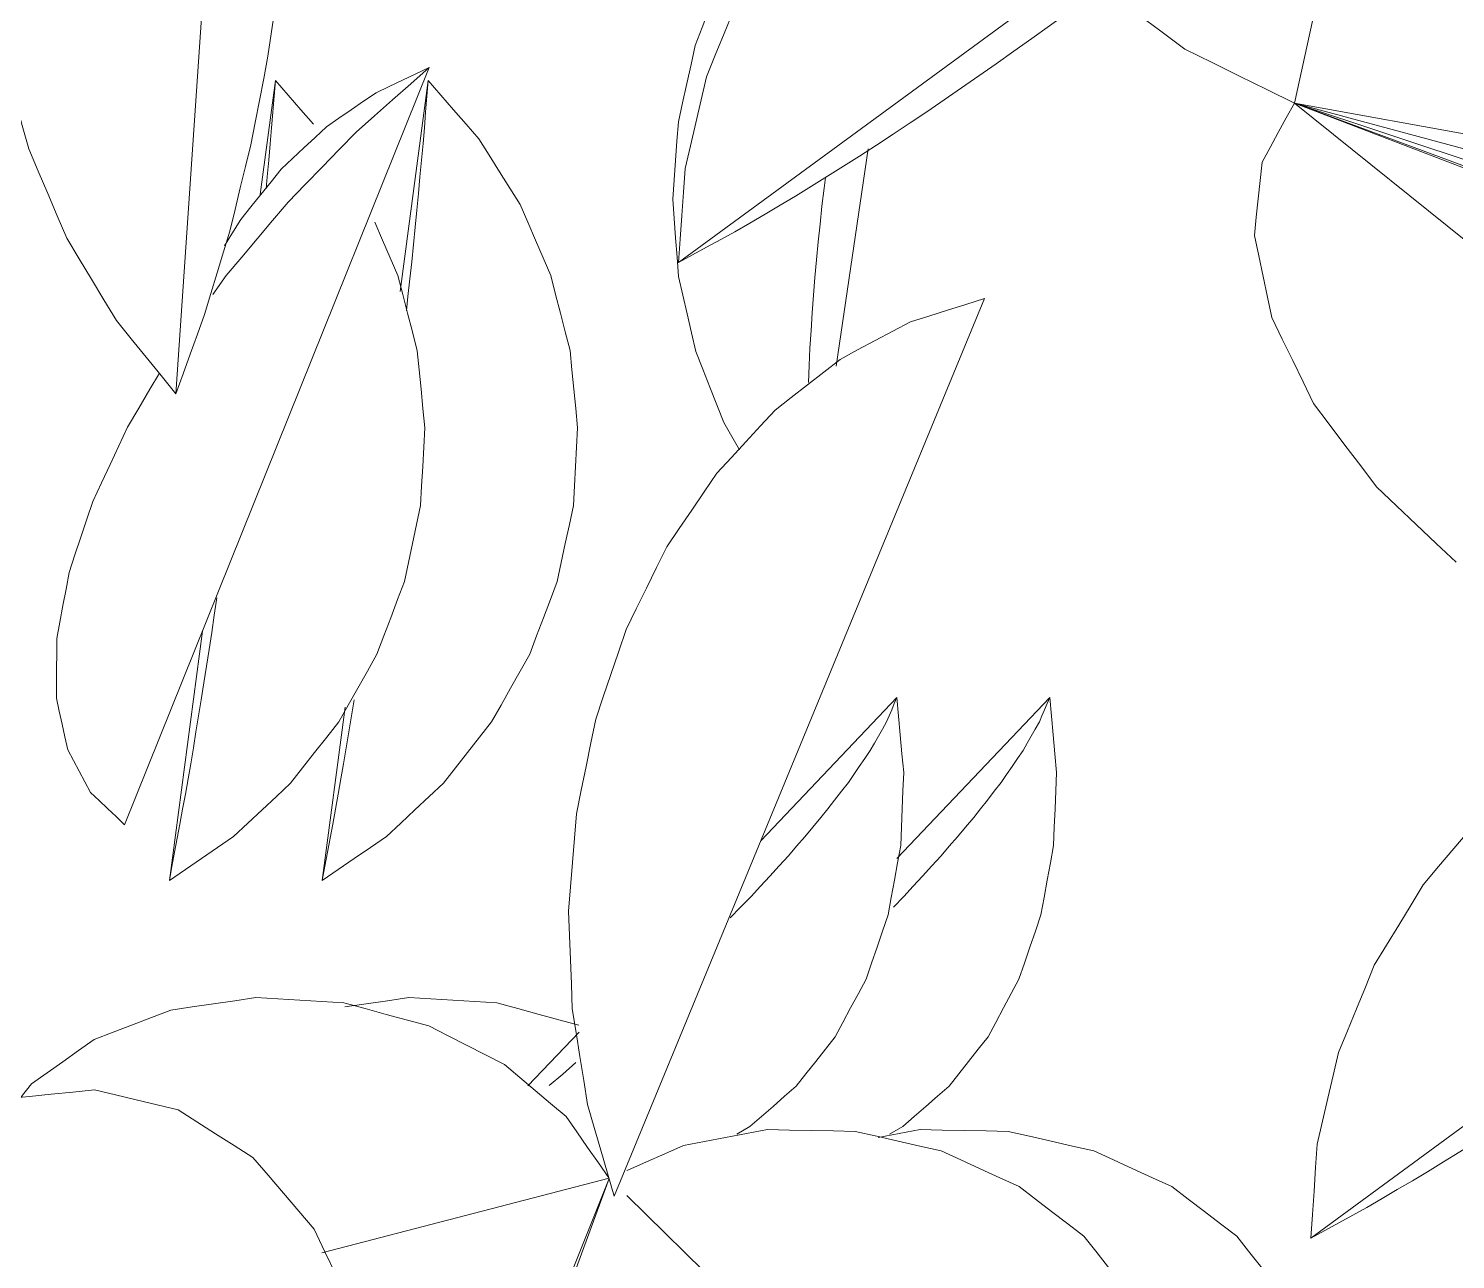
# Model space of a CAD drawing. Header units: metres. Extents: x 10.2 to 20.8, y -0.2 to 6.6.
# Drawn here: x 14.4508 to 14.5295, y 0.8184 to 0.8862 of the extents above; entities that cross this region are included whole.
import ezdxf

# ---------------------------------------------------------------- set-up
doc = ezdxf.new("R2010")
doc.units = ezdxf.units.M
doc.layers.add('Importações nas famílias', color=250, linetype='Continuous', lineweight=5)
doc.layers.add('Vegetação', color=7, linetype='Continuous', lineweight=5)

# ---------------------------------------------------------------- blocks, each defined once
blk = doc.blocks.new('Planta_pergolado_12200 - plantas pergolado_skp_Component_12-V2734-Corte 3')
at = {"layer": 'Importações nas famílias'}
for p, q in [((14.814583, 0.588343), (14.806461, 0.601107)), ((14.809966, 0.598786), (14.809564, 0.599569))]:
    blk.add_line(p, q, dxfattribs=at)
at = {"layer": 'Importações nas famílias', "flags": 128}
for points in [[(14.793443, 0.604345), (14.793635, 0.603611), (14.793827, 0.602877), (14.794019, 0.602142), (14.79421, 0.601408)], [(14.79421, 0.601408), (14.794561, 0.600712), (14.794911, 0.600016), (14.795262, 0.59932), (14.795612, 0.598624)], [(14.795612, 0.598624), (14.796113, 0.597982), (14.796614, 0.597341), (14.797115, 0.596699), (14.797616, 0.596058)], [(14.81155, 0.595455), (14.811154, 0.596288), (14.810758, 0.597121), (14.810362, 0.597954), (14.809966, 0.598786)], [(14.797616, 0.596058), (14.798255, 0.595485), (14.798894, 0.594913), (14.799534, 0.594341), (14.800173, 0.593769)], [(14.813094, 0.591961), (14.812708, 0.592835), (14.812322, 0.593708), (14.811936, 0.594582), (14.81155, 0.595455)], [(14.800173, 0.593769), (14.800936, 0.59328), (14.801699, 0.59279), (14.802462, 0.592301), (14.803225, 0.591812)], [(14.803225, 0.591812), (14.804094, 0.591417), (14.804962, 0.591022), (14.805831, 0.590627), (14.8067, 0.590232)], [(14.814583, 0.588343), (14.814211, 0.589248), (14.813839, 0.590152), (14.813467, 0.591057), (14.813094, 0.591961)], [(14.8067, 0.590232), (14.807654, 0.589941), (14.808608, 0.589649), (14.809562, 0.589358), (14.810516, 0.589067)], [(14.810516, 0.589067), (14.811533, 0.588886), (14.812549, 0.588705), (14.813566, 0.588524), (14.814583, 0.588343)]]:
    blk.add_lwpolyline(points, dxfattribs=at)
blk = doc.blocks.new('Planta_pergolado_12200 - plantas pergolado_skp_Component_12-V2735-Corte 3')
at = {"layer": 'Importações nas famílias'}
for p, q in [((14.769832, 0.604697), (14.770112, 0.6066)), ((14.765089, 0.572477), (14.766851, 0.584448))]:
    blk.add_line(p, q, dxfattribs=at)
at = {"layer": 'Importações nas famílias', "flags": 128}
for points in [[(14.770112, 0.6066), (14.769248, 0.605995), (14.768384, 0.605389), (14.767519, 0.604784), (14.766655, 0.604178)], [(14.769297, 0.604305), (14.769564, 0.605056), (14.769838, 0.605828), (14.770112, 0.6066)], [(14.766655, 0.604178), (14.765887, 0.603446), (14.765118, 0.602713), (14.76435, 0.60198), (14.763581, 0.601247)], [(14.763581, 0.601247), (14.762926, 0.600404), (14.762272, 0.599561), (14.761617, 0.598718), (14.760962, 0.597874)], [(14.760962, 0.597874), (14.760437, 0.596941), (14.759911, 0.596007), (14.759385, 0.595074), (14.75886, 0.59414)], [(14.75886, 0.59414), (14.758476, 0.593138), (14.758092, 0.592136), (14.757707, 0.591133), (14.757323, 0.590131)], [(14.757323, 0.590131), (14.75709, 0.589084), (14.756856, 0.588037), (14.756622, 0.586989), (14.756389, 0.585942)], [(14.756389, 0.585942), (14.756311, 0.584874), (14.756233, 0.583807), (14.756156, 0.582739), (14.756078, 0.581671)], [(14.764297, 0.581286), (14.764427, 0.582271), (14.764506, 0.582875)], [(14.756078, 0.581671), (14.756158, 0.580608), (14.756238, 0.579545), (14.756318, 0.578482), (14.756398, 0.577419)], [(14.763903, 0.577351), (14.764001, 0.578335), (14.7641, 0.579318), (14.764199, 0.580302), (14.764297, 0.581286)], [(14.756398, 0.577419), (14.756635, 0.576385), (14.756871, 0.575351), (14.757107, 0.574317), (14.757343, 0.573284)], [(14.763636, 0.573465), (14.763702, 0.574436), (14.763769, 0.575408), (14.763836, 0.576379), (14.763903, 0.577351)], [(14.763568, 0.571568), (14.763602, 0.572517), (14.763636, 0.573465)], [(14.757343, 0.573284), (14.757729, 0.572304), (14.758115, 0.571324), (14.758502, 0.570344), (14.758888, 0.569364)], [(14.758888, 0.569364), (14.759416, 0.568461), (14.759763, 0.567868)]]:
    blk.add_lwpolyline(points, dxfattribs=at)
blk = doc.blocks.new('Planta_pergolado_12200 - plantas pergolado_skp_Component_16-V2913-Corte 3')
for name in ['Planta_pergolado_12200 - plantas pergolado_skp_Component_12-V2735-Corte 3', 'Planta_pergolado_12200 - plantas pergolado_skp_Component_12-V2734-Corte 3']:
    blk.add_blockref(name, (-0.269725, 0.295129))
blk = doc.blocks.new('Planta_pergolado_12200 - plantas pergolado_skp_Component_12-V2885-Corte 3')
at = {"layer": 'Importações nas famílias'}
blk.add_line((14.935135, 0.912317), (14.974987, 0.941517), dxfattribs=at)
at = {"layer": 'Importações nas famílias', "flags": 128}
for points in [[(14.953188, 0.941968), (14.952067, 0.941272), (14.950946, 0.940577), (14.949825, 0.939881), (14.948704, 0.939186)], [(14.972107, 0.93834), (14.973019, 0.93913), (14.973932, 0.93992), (14.974845, 0.94071)], [(14.948704, 0.939186), (14.947709, 0.938331), (14.946714, 0.937476), (14.945719, 0.936621), (14.944724, 0.935765)], [(14.968319, 0.935182), (14.969266, 0.935972), (14.970213, 0.936761), (14.97116, 0.937551), (14.972107, 0.93834)], [(14.944724, 0.935765), (14.943878, 0.934771), (14.943033, 0.933777), (14.942187, 0.932782), (14.941342, 0.931788)], [(14.964437, 0.932061), (14.965407, 0.932841), (14.966378, 0.933621), (14.967348, 0.934402), (14.968319, 0.935182)], [(14.941342, 0.931788), (14.940665, 0.930677), (14.939989, 0.929567), (14.939313, 0.928456), (14.938637, 0.927346)], [(14.960502, 0.929011), (14.961486, 0.929773), (14.962469, 0.930536), (14.963453, 0.931298), (14.964437, 0.932061)], [(14.95656, 0.926066), (14.957546, 0.926802), (14.958531, 0.927539), (14.959517, 0.928275), (14.960502, 0.929011)], [(14.938637, 0.927346), (14.938146, 0.926146), (14.937655, 0.924945), (14.937165, 0.923745), (14.936674, 0.922544)], [(14.952653, 0.92326), (14.95363, 0.923961), (14.954607, 0.924663), (14.955583, 0.925365), (14.95656, 0.926066)], [(14.948826, 0.920623), (14.949783, 0.921282), (14.95074, 0.921941), (14.951697, 0.9226), (14.952653, 0.92326)], [(14.936674, 0.922544), (14.93638, 0.921282), (14.936085, 0.92002), (14.935791, 0.918757), (14.935497, 0.917495)], [(14.94512, 0.918184), (14.946047, 0.918793), (14.946973, 0.919403), (14.9479, 0.920013), (14.948826, 0.920623)], [(14.941577, 0.915971), (14.942463, 0.916524), (14.943349, 0.917077), (14.944235, 0.91763), (14.94512, 0.918184)], [(14.935497, 0.917495), (14.935407, 0.9162), (14.935316, 0.914906), (14.935226, 0.913611), (14.935135, 0.912317)], [(14.938237, 0.914008), (14.939072, 0.914498), (14.939907, 0.914989), (14.940742, 0.91548), (14.941577, 0.915971)], [(14.935135, 0.912317), (14.935911, 0.91274), (14.936686, 0.913162), (14.937461, 0.913585), (14.938237, 0.914008)]]:
    blk.add_lwpolyline(points, dxfattribs=at)
blk = doc.blocks.new('Planta_pergolado_12200 - plantas pergolado_skp_Component_16-V2953-Corte 3')
blk.add_blockref('Planta_pergolado_12200 - plantas pergolado_skp_Component_12-V2885-Corte 3', (-0.448465, -0.039011))
blk = doc.blocks.new('Planta_pergolado_12200 - plantas pergolado_skp_Component_12-V2807-Corte 3')
at = {"layer": 'Importações nas famílias'}
for p, q in [((14.829032, 0.552118), (14.831099, 0.553633)), ((14.791248, 0.524433), (14.818431, 0.544351))]:
    blk.add_line(p, q, dxfattribs=at)
at = {"layer": 'Importações nas famílias', "flags": 128}
for points in [[(14.811743, 0.555123), (14.810522, 0.554604), (14.809301, 0.554084)], [(14.809301, 0.554084), (14.808179, 0.553388), (14.807058, 0.552693), (14.805937, 0.551997), (14.804816, 0.551302)], [(14.829132, 0.551246), (14.830044, 0.552036), (14.830957, 0.552826)], [(14.804816, 0.551302), (14.803821, 0.550447), (14.802826, 0.549592), (14.801831, 0.548737), (14.800836, 0.547881)], [(14.800836, 0.547881), (14.79999, 0.546887), (14.799145, 0.545893), (14.798299, 0.544898), (14.797454, 0.543904)], [(14.797454, 0.543904), (14.796778, 0.542793), (14.796102, 0.541683), (14.795426, 0.540572), (14.794749, 0.539462)], [(14.816615, 0.541127), (14.817598, 0.541889), (14.818582, 0.542652), (14.81925, 0.54317)], [(14.812672, 0.538182), (14.813658, 0.538918), (14.814643, 0.539655), (14.815629, 0.540391), (14.816615, 0.541127)], [(14.794749, 0.539462), (14.794259, 0.538262), (14.793768, 0.537061), (14.793277, 0.535861), (14.792786, 0.53466)], [(14.808766, 0.535376), (14.809742, 0.536077), (14.810719, 0.536779), (14.811696, 0.537481), (14.812672, 0.538182)], [(14.804938, 0.532739), (14.805895, 0.533398), (14.806852, 0.534057), (14.807809, 0.534716), (14.808766, 0.535376)], [(14.792786, 0.53466), (14.792492, 0.533398), (14.792198, 0.532135), (14.791904, 0.530873), (14.79161, 0.529611)], [(14.801233, 0.5303), (14.802159, 0.530909), (14.803085, 0.531519), (14.804012, 0.532129), (14.804938, 0.532739)], [(14.79769, 0.528087), (14.798575, 0.52864), (14.799461, 0.529193), (14.800347, 0.529746), (14.801233, 0.5303)], [(14.79161, 0.529611), (14.791519, 0.528316), (14.791429, 0.527022), (14.791338, 0.525727), (14.791248, 0.524433)], [(14.794349, 0.526124), (14.795184, 0.526614), (14.796019, 0.527105), (14.796854, 0.527596), (14.79769, 0.528087)], [(14.791248, 0.524433), (14.792023, 0.524856), (14.792798, 0.525278), (14.793574, 0.525701), (14.794349, 0.526124)]]:
    blk.add_lwpolyline(points, dxfattribs=at)
blk = doc.blocks.new('Planta_pergolado_12200 - plantas pergolado_skp_Component_17-V2956-Corte 3')
at = {"layer": 'Importações nas famílias'}
for p, q in [((14.520622, 0.882095), (14.52411, 0.898005)), ((14.54062, 0.878456), (14.520622, 0.882095)), ((14.520622, 0.882095), (14.544723, 0.862707)), ((14.541982, 0.876342), (14.520622, 0.882095)), ((14.543811, 0.874372), (14.520622, 0.882095)), ((14.545983, 0.872681), (14.520622, 0.882095)), ((14.547277, 0.871877), (14.520622, 0.882095))]:
    blk.add_line(p, q, dxfattribs=at)
at = {"layer": 'Importações nas famílias', "flags": 128}
for points in [[(14.514576, 0.885074), (14.513179, 0.886112), (14.511783, 0.88715), (14.510386, 0.888188)], [(14.520622, 0.882095), (14.519111, 0.88284), (14.517599, 0.883585), (14.516087, 0.88433), (14.514576, 0.885074)], [(14.518837, 0.878841), (14.519283, 0.879654), (14.519729, 0.880468), (14.520176, 0.881281), (14.520622, 0.882095)], [(14.518414, 0.874809), (14.51852, 0.875817), (14.518626, 0.876825), (14.518731, 0.877833), (14.518837, 0.878841)], [(14.519384, 0.870276), (14.519141, 0.871409), (14.518899, 0.872543), (14.518657, 0.873676), (14.518414, 0.874809)], [(14.521678, 0.86555), (14.521105, 0.866731), (14.520531, 0.867913), (14.519957, 0.869095), (14.519384, 0.870276)], [(14.525143, 0.860952), (14.524276, 0.862102), (14.52341, 0.863251), (14.522544, 0.8644), (14.521678, 0.86555)], [(14.52954, 0.856797), (14.52844, 0.857836), (14.527341, 0.858875), (14.526242, 0.859914), (14.525143, 0.860952)]]:
    blk.add_lwpolyline(points, dxfattribs=at)
blk = doc.blocks.new('Planta_pergolado_12200 - plantas pergolado_skp_Component_16-V2957-Corte 3')
for name, p in [('Planta_pergolado_12200 - plantas pergolado_skp_Component_17-V2956-Corte 3', (0, 0)), ('Planta_pergolado_12200 - plantas pergolado_skp_Component_12-V2807-Corte 3', (-0.269725, 0.295129))]:
    blk.add_blockref(name, p)
blk = doc.blocks.new('Planta_pergolado_12200 - plantas pergolado_skp_-V2964-Corte 3')
for name in ['Planta_pergolado_12200 - plantas pergolado_skp_Component_16-V2953-Corte 3', 'Planta_pergolado_12200 - plantas pergolado_skp_Component_16-V2957-Corte 3']:
    blk.add_blockref(name, (0, 0))
blk = doc.blocks.new('Planta_pergolado_12200 - plantas pergolado_skp_-V2965-Corte 3')
for name in ['Planta_pergolado_12200 - plantas pergolado_skp_-V2964-Corte 3', 'Planta_pergolado_12200 - plantas pergolado_skp_Component_16-V2913-Corte 3']:
    blk.add_blockref(name, (0, 0))
blk = doc.blocks.new('Planta_pergolado_12200 - plantas pergolado_skp_-V3106-Corte 3')
blk.add_blockref('Planta_pergolado_12200 - plantas pergolado_skp_-V2965-Corte 3', (0, 0))
blk = doc.blocks.new('Planta_pergolado_12200 - plantas pergolado_skp_Component_12-V2783-Corte 3')
at = {"layer": 'Importações nas famílias'}
blk.add_line((14.824367, 0.370671), (14.828105, 0.425955), dxfattribs=at)
at = {"layer": 'Importações nas famílias', "flags": 128}
for points in [[(14.828105, 0.425955), (14.827164, 0.425196), (14.826222, 0.424436), (14.825281, 0.423677), (14.82434, 0.422917)], [(14.829129, 0.422082), (14.828873, 0.42305), (14.828617, 0.424018), (14.828361, 0.424987), (14.828105, 0.425955)], [(14.82434, 0.422917), (14.823519, 0.421998), (14.822698, 0.421078), (14.821878, 0.420159), (14.821057, 0.41924)], [(14.829919, 0.417905), (14.829722, 0.418949), (14.829524, 0.419993), (14.829327, 0.421038), (14.829129, 0.422082)], [(14.821057, 0.41924), (14.820376, 0.418182), (14.819696, 0.417124), (14.819015, 0.416067), (14.818334, 0.415009)], [(14.830466, 0.413473), (14.830329, 0.414581), (14.830192, 0.415689), (14.830056, 0.416797), (14.829919, 0.417905)], [(14.818334, 0.415009), (14.817809, 0.413838), (14.817284, 0.412666), (14.81676, 0.411495), (14.816235, 0.410324)], [(14.830764, 0.408834), (14.830689, 0.409994), (14.830615, 0.411154), (14.83054, 0.412314), (14.830466, 0.413473)], [(14.816235, 0.410324), (14.815878, 0.409067), (14.815521, 0.40781), (14.815165, 0.406552), (14.814808, 0.405295)], [(14.830809, 0.40404), (14.830798, 0.405238), (14.830786, 0.406437), (14.830775, 0.407636), (14.830764, 0.408834)], [(14.814808, 0.405295), (14.814628, 0.403981), (14.814448, 0.402668), (14.814268, 0.401354), (14.814088, 0.40004)], [(14.830602, 0.399143), (14.830654, 0.400368), (14.830706, 0.401592), (14.830757, 0.402816), (14.830809, 0.40404)], [(14.814088, 0.40004), (14.814088, 0.398701), (14.814089, 0.397361), (14.81409, 0.396022), (14.814091, 0.394682)], [(14.830144, 0.394199), (14.830258, 0.395435), (14.830373, 0.396671), (14.830487, 0.397907), (14.830602, 0.399143)], [(14.814091, 0.394682), (14.814272, 0.393349), (14.814454, 0.392015), (14.814635, 0.390681), (14.814816, 0.389348)], [(14.82944, 0.389263), (14.829616, 0.390497), (14.829792, 0.391731), (14.829968, 0.392965), (14.830144, 0.394199)], [(14.814816, 0.389348), (14.815174, 0.388051), (14.815532, 0.386754), (14.81589, 0.385457), (14.816248, 0.384161)], [(14.828499, 0.384388), (14.828735, 0.385607), (14.82897, 0.386825), (14.829205, 0.388044), (14.82944, 0.389263)], [(14.816248, 0.384161), (14.816775, 0.382931), (14.817301, 0.381702), (14.817827, 0.380473), (14.818353, 0.379244)], [(14.827331, 0.379629), (14.827623, 0.380819), (14.827915, 0.382009), (14.828207, 0.383198), (14.828499, 0.384388)], [(14.818353, 0.379244), (14.819035, 0.378111), (14.819717, 0.376978), (14.820399, 0.375845), (14.821081, 0.374712)], [(14.825949, 0.37504), (14.826294, 0.376188), (14.82664, 0.377335), (14.826985, 0.378482), (14.827331, 0.379629)], [(14.821081, 0.374712), (14.821902, 0.373702), (14.822724, 0.372691), (14.823546, 0.371681), (14.824367, 0.370671)], [(14.824367, 0.370671), (14.824763, 0.371763), (14.825158, 0.372856), (14.825553, 0.373948), (14.825949, 0.37504)]]:
    blk.add_lwpolyline(points, dxfattribs=at)
blk = doc.blocks.new('Planta_pergolado_12200 - plantas pergolado_skp_Component_16-V3295-Corte 3')
blk.add_blockref('Planta_pergolado_12200 - plantas pergolado_skp_Component_12-V2783-Corte 3', (-0.365401, 0.495412))
blk = doc.blocks.new('Planta_pergolado_12200 - plantas pergolado_skp_Component_12-V2789-Corte 3')
at = {"layer": 'Importações nas famílias'}
blk.add_line((14.868931, 0.375914), (14.848527, 0.326465), dxfattribs=at)
at = {"layer": 'Importações nas famílias', "flags": 128}
for points in [[(14.864854, 0.374631), (14.865873, 0.374951), (14.866892, 0.375272), (14.867911, 0.375593), (14.868931, 0.375914)], [(14.860977, 0.372563), (14.861946, 0.37308), (14.862916, 0.373597), (14.863885, 0.374114), (14.864854, 0.374631)], [(14.857393, 0.369761), (14.858289, 0.370461), (14.859185, 0.371162), (14.860081, 0.371863), (14.860977, 0.372563)], [(14.854183, 0.366288), (14.854986, 0.367156), (14.855788, 0.368025), (14.85659, 0.368893), (14.857393, 0.369761)], [(14.851425, 0.362228), (14.852115, 0.363243), (14.852804, 0.364258), (14.853494, 0.365273), (14.854183, 0.366288)], [(14.849183, 0.357675), (14.849743, 0.358813), (14.850304, 0.359951), (14.850865, 0.36109), (14.851425, 0.362228)], [(14.847508, 0.352735), (14.847927, 0.35397), (14.848345, 0.355205), (14.848764, 0.35644), (14.849183, 0.357675)], [(14.846441, 0.347526), (14.846708, 0.348828), (14.846975, 0.350131), (14.847242, 0.351433), (14.847508, 0.352735)], [(14.846007, 0.342168), (14.846116, 0.343508), (14.846224, 0.344847), (14.846333, 0.346186), (14.846441, 0.347526)], [(14.846216, 0.336789), (14.846164, 0.338134), (14.846112, 0.339478), (14.846059, 0.340823), (14.846007, 0.342168)], [(14.847062, 0.331513), (14.846851, 0.332832), (14.846639, 0.334151), (14.846427, 0.33547), (14.846216, 0.336789)], [(14.848527, 0.326465), (14.84816, 0.327727), (14.847794, 0.328989), (14.847428, 0.330251), (14.847062, 0.331513)]]:
    blk.add_lwpolyline(points, dxfattribs=at)
blk = doc.blocks.new('Planta_pergolado_12200 - plantas pergolado_skp_Component_12-V2880-Corte 3')
at = {"layer": 'Importações nas famílias'}
for p, q in [((15.017059, 0.722782), (15.000274, 0.681065)), ((15.005138, 0.710273), (15.005881, 0.711315))]:
    blk.add_line(p, q, dxfattribs=at)
at = {"layer": 'Importações nas famílias', "flags": 128}
for points in [[(15.013041, 0.719226), (15.014045, 0.720115), (15.01505, 0.721004), (15.016055, 0.721893), (15.017059, 0.722782)], [(15.017059, 0.722782), (15.016328, 0.722435), (15.015597, 0.722087), (15.014867, 0.721739), (15.014136, 0.721391)], [(15.014136, 0.721391), (15.013454, 0.720923), (15.012773, 0.720454), (15.012092, 0.719986), (15.011411, 0.719517)], [(15.011411, 0.719517), (15.010787, 0.718933), (15.010163, 0.718349), (15.009539, 0.717765), (15.008915, 0.717181)], [(15.009285, 0.715373), (15.010224, 0.716336), (15.011163, 0.717299), (15.012102, 0.718262), (15.013041, 0.719226)], [(15.008915, 0.717181), (15.008355, 0.716488), (15.007795, 0.715795), (15.007235, 0.715102), (15.006675, 0.714409)], [(15.005881, 0.711315), (15.006732, 0.712329), (15.007583, 0.713344), (15.008434, 0.714358), (15.009285, 0.715373)], [(15.006675, 0.714409), (15.006186, 0.713614), (15.005786, 0.712965)], [(15.000437, 0.702966), (15.001055, 0.704011), (15.001673, 0.705056), (15.002192, 0.705935)], [(14.998524, 0.698871), (14.999002, 0.699895), (14.99948, 0.700918), (14.999959, 0.701942), (15.000437, 0.702966)], [(14.997215, 0.694957), (14.997542, 0.695936), (14.997869, 0.696914), (14.998196, 0.697892), (14.998524, 0.698871)], [(14.99654, 0.691318), (14.996709, 0.692228), (14.996877, 0.693137), (14.997046, 0.694047), (14.997215, 0.694957)], [(14.996516, 0.688037), (14.996522, 0.688857), (14.996528, 0.689677), (14.996534, 0.690497), (14.99654, 0.691318)], [(14.997142, 0.685192), (14.996986, 0.685903), (14.996829, 0.686614), (14.996672, 0.687325), (14.996516, 0.688037)], [(14.998405, 0.682849), (14.998089, 0.683435), (14.997774, 0.684021), (14.997458, 0.684606), (14.997142, 0.685192)], [(15.000274, 0.681065), (14.999807, 0.681511), (14.99934, 0.681957), (14.998872, 0.682403), (14.998405, 0.682849)]]:
    blk.add_lwpolyline(points, dxfattribs=at)
blk = doc.blocks.new('Planta_pergolado_12200 - plantas pergolado_skp_Component_17-V3297-Corte 3')
at = {"layer": 'Importações nas famílias', "flags": 128}
for points in [[(14.454475, 0.827729), (14.453281, 0.82761), (14.452088, 0.827491), (14.450895, 0.827371), (14.449701, 0.827252)], [(14.459083, 0.826622), (14.457931, 0.826899), (14.456779, 0.827175), (14.455627, 0.827452), (14.454475, 0.827729)], [(14.463212, 0.824007), (14.46218, 0.824661), (14.461148, 0.825314), (14.460115, 0.825968), (14.459083, 0.826622)], [(14.466581, 0.820062), (14.465739, 0.821048), (14.464897, 0.822034), (14.464055, 0.823021), (14.463212, 0.824007)], [(14.46896, 0.815056), (14.468365, 0.816307), (14.467771, 0.817559), (14.467176, 0.81881), (14.466581, 0.820062)]]:
    blk.add_lwpolyline(points, dxfattribs=at)
blk = doc.blocks.new('Planta_pergolado_12200 - plantas pergolado_skp_Component_16-V3298-Corte 3')
for name, p in [('Planta_pergolado_12200 - plantas pergolado_skp_Component_12-V2880-Corte 3', (-0.544141, 0.161272)), ('Planta_pergolado_12200 - plantas pergolado_skp_Component_12-V2789-Corte 3', (-0.365401, 0.495412)), ('Planta_pergolado_12200 - plantas pergolado_skp_Component_17-V3297-Corte 3', (0, 0))]:
    blk.add_blockref(name, p)
blk = doc.blocks.new('Planta_pergolado_12200 - plantas pergolado_skp_-V3312-Corte 3')
for name in ['Planta_pergolado_12200 - plantas pergolado_skp_Component_16-V3295-Corte 3', 'Planta_pergolado_12200 - plantas pergolado_skp_Component_16-V3298-Corte 3']:
    blk.add_blockref(name, (0, 0))
blk = doc.blocks.new('Planta_pergolado_12200 - plantas pergolado_skp_-V3313-Corte 3')
blk.add_blockref('Planta_pergolado_12200 - plantas pergolado_skp_-V3312-Corte 3', (0, 0))
blk = doc.blocks.new('Planta_pergolado_12200 - plantas pergolado_skp_-V3437-Corte 3')
blk.add_blockref('Planta_pergolado_12200 - plantas pergolado_skp_-V3313-Corte 3', (0, 0))
blk = doc.blocks.new('Planta_pergolado_12200 - plantas pergolado_skp_Component_12-V3699-Corte 3')
at = {"layer": 'Importações nas famílias'}
for p, q in [((14.912914, 1.532965), (14.912081, 1.52669)), ((14.908888, 1.502622), (14.907067, 1.488895))]:
    blk.add_line(p, q, dxfattribs=at)
at = {"layer": 'Importações nas famílias', "flags": 128}
for points in [[(14.912914, 1.532965), (14.912843, 1.532094), (14.912772, 1.531223), (14.912701, 1.530352), (14.912629, 1.529482)], [(14.915012, 1.530549), (14.914312, 1.531354), (14.913613, 1.532159), (14.912914, 1.532965)], [(14.912629, 1.529482), (14.912545, 1.528567), (14.912461, 1.527653), (14.9124, 1.526993)], [(14.919666, 1.522211), (14.919245, 1.523191), (14.918823, 1.524171), (14.918401, 1.525151)], [(14.920732, 1.518077), (14.920466, 1.51911), (14.920199, 1.520144), (14.919933, 1.521178), (14.919666, 1.522211)], [(14.921152, 1.513824), (14.921047, 1.514887), (14.920942, 1.51595), (14.920837, 1.517014), (14.920732, 1.518077)], [(14.920916, 1.509553), (14.920975, 1.510621), (14.921034, 1.511689), (14.921093, 1.512756), (14.921152, 1.513824)], [(14.92003, 1.505364), (14.920251, 1.506411), (14.920473, 1.507459), (14.920695, 1.508506), (14.920916, 1.509553)], [(14.918514, 1.501355), (14.918893, 1.502358), (14.919272, 1.50336), (14.919651, 1.504362), (14.92003, 1.505364)], [(14.909684, 1.504454), (14.909544, 1.503498), (14.909404, 1.502543)], [(14.909404, 1.502543), (14.909261, 1.501618), (14.909117, 1.500694), (14.908973, 1.499769), (14.908829, 1.498845)], [(14.916404, 1.497621), (14.916931, 1.498554), (14.917459, 1.499488), (14.917986, 1.500422), (14.918514, 1.501355)], [(14.908829, 1.498845), (14.908683, 1.497962), (14.908536, 1.497078), (14.90839, 1.496195), (14.908244, 1.495312)], [(14.913749, 1.494248), (14.914413, 1.495091), (14.915076, 1.495935), (14.91574, 1.496778), (14.916404, 1.497621)], [(14.908244, 1.495312), (14.908096, 1.49448), (14.907949, 1.493647), (14.907801, 1.492815), (14.907654, 1.491983)], [(14.910612, 1.491317), (14.911396, 1.49205), (14.912181, 1.492783), (14.912965, 1.493515), (14.913749, 1.494248)], [(14.907654, 1.491983), (14.907507, 1.491211), (14.90736, 1.490439), (14.907213, 1.489667), (14.907067, 1.488895)], [(14.907067, 1.488895), (14.907953, 1.489501), (14.908839, 1.490106), (14.909726, 1.490711), (14.910612, 1.491317)]]:
    blk.add_lwpolyline(points, dxfattribs=at)
blk = doc.blocks.new('Planta_pergolado_12200 - plantas pergolado_skp_Component_12-V3701-Corte 3')
at = {"layer": 'Importações nas famílias'}
for p, q in [((14.947174, 1.49897), (14.939666, 1.491072)), ((14.92965, 1.480538), (14.926837, 1.47758)), ((14.929469, 1.478855), (14.928754, 1.478225)), ((14.928754, 1.478225), (14.928007, 1.477595)), ((14.938351, 1.474919), (14.939073, 1.475333))]:
    blk.add_line(p, q, dxfattribs=at)
at = {"layer": 'Importações nas famílias', "flags": 128}
for points in [[(14.947174, 1.49897), (14.947032, 1.498633), (14.946889, 1.498296), (14.946746, 1.497959), (14.946603, 1.497622)], [(14.947549, 1.494842), (14.947455, 1.495874), (14.947362, 1.496906), (14.947268, 1.497938), (14.947174, 1.49897)], [(14.946603, 1.497622), (14.946379, 1.497231), (14.946156, 1.496839), (14.945932, 1.496448), (14.945708, 1.496057)], [(14.945708, 1.496057), (14.945406, 1.495616), (14.945103, 1.495175), (14.944801, 1.494734), (14.944498, 1.494293)], [(14.947386, 1.490817), (14.947427, 1.491823), (14.947468, 1.492829), (14.947508, 1.493836), (14.947549, 1.494842)], [(14.944498, 1.494293), (14.944121, 1.493807), (14.943743, 1.493321), (14.943366, 1.492835), (14.942988, 1.492349)], [(14.942988, 1.492349), (14.942539, 1.491823), (14.942091, 1.491298), (14.941642, 1.490772), (14.941193, 1.490246)], [(14.94669, 1.486989), (14.946864, 1.487946), (14.947038, 1.488903), (14.947212, 1.48986), (14.947386, 1.490817)], [(14.941193, 1.490246), (14.940679, 1.489687), (14.940164, 1.489128), (14.939649, 1.488569), (14.939135, 1.488009)], [(14.939135, 1.488009), (14.93856, 1.487422), (14.937985, 1.486836)], [(14.945477, 1.483448), (14.94578, 1.484334), (14.946083, 1.485219), (14.946387, 1.486104), (14.94669, 1.486989)], [(14.943774, 1.480278), (14.9442, 1.48107), (14.944625, 1.481863), (14.945051, 1.482656), (14.945477, 1.483448)], [(14.941623, 1.477551), (14.942161, 1.478233), (14.942699, 1.478914), (14.943236, 1.479596), (14.943774, 1.480278)], [(14.939073, 1.475333), (14.939711, 1.475888), (14.940348, 1.476442), (14.940986, 1.476997), (14.941623, 1.477551)]]:
    blk.add_lwpolyline(points, dxfattribs=at)
blk = doc.blocks.new('Planta_pergolado_12200 - plantas pergolado_skp_Component_17-V3889-Corte 3')
at = {"layer": 'Importações nas famílias'}
for p, q in [((14.450378, 0.827281), (14.450994, 0.828057)), ((14.482841, 0.822856), (14.467003, 0.818755)), ((14.477162, 0.808688), (14.482846, 0.822841)), ((14.482846, 0.82284), (14.477579, 0.808557)), ((14.506701, 0.799499), (14.483824, 0.821907)), ((14.469797, 0.810031), (14.477162, 0.808688)), ((14.469812, 0.809887), (14.474979, 0.80891)), ((14.472835, 0.808688), (14.46987, 0.809325)), ((14.470877, 0.808038), (14.472835, 0.808688)), ((14.472835, 0.808688), (14.474979, 0.80891)), ((14.476193, 0.807235), (14.472835, 0.808688)), ((14.476193, 0.807235), (14.474979, 0.80891)), ((14.474979, 0.80891), (14.477162, 0.808688)), ((14.476193, 0.807235), (14.477162, 0.808688)), ((14.477162, 0.808688), (14.477579, 0.808557)), ((14.470877, 0.808038), (14.469979, 0.808273)), ((14.470057, 0.80752), (14.470877, 0.808038)), ((14.476193, 0.807235), (14.470877, 0.808038)), ((14.476193, 0.807235), (14.479235, 0.808038)), ((14.477579, 0.808557), (14.479235, 0.808038)), ((14.477579, 0.808557), (14.506701, 0.799499)), ((14.479235, 0.808038), (14.481057, 0.807003)), ((14.476193, 0.807235), (14.469522, 0.800124)), ((14.46977, 0.802345), (14.476193, 0.807235)), ((14.469929, 0.803868), (14.476193, 0.807235)), ((14.47005, 0.797796), (14.476193, 0.807235)), ((14.476193, 0.807235), (14.470052, 0.805052)), ((14.476193, 0.807235), (14.470107, 0.807032)), ((14.470158, 0.806067), (14.476193, 0.807235)), ((14.476193, 0.807235), (14.471872, 0.796761)), ((14.476193, 0.807235), (14.473945, 0.796111)), ((14.476193, 0.807235), (14.476128, 0.795889)), ((14.478271, 0.796111), (14.476193, 0.807235)), ((14.476193, 0.807235), (14.48023, 0.796761)), ((14.476193, 0.807235), (14.481869, 0.797796)), ((14.476193, 0.807235), (14.483078, 0.799144)), ((14.476193, 0.807235), (14.483775, 0.800715)), ((14.476193, 0.807235), (14.483911, 0.8024)), ((14.476193, 0.807235), (14.483478, 0.804085)), ((14.476193, 0.807235), (14.482504, 0.805655)), ((14.476193, 0.807235), (14.481057, 0.807003)), ((14.481057, 0.807003), (14.482504, 0.805655)), ((14.481057, 0.807003), (14.506701, 0.799499)), ((14.482504, 0.805655), (14.483478, 0.804085)), ((14.482504, 0.805655), (14.506701, 0.799499)), ((14.483478, 0.804085), (14.483911, 0.8024)), ((14.483478, 0.804085), (14.506701, 0.799499)), ((14.483775, 0.800715), (14.483911, 0.8024)), ((14.485548, 0.788363), (14.483911, 0.8024)), ((14.483911, 0.8024), (14.506701, 0.799499)), ((14.483078, 0.799144), (14.483775, 0.800715)), ((14.483824, 0.800338), (14.485354, 0.788589)), ((14.506701, 0.799499), (14.504205, 0.796543)), ((14.47005, 0.797796), (14.469201, 0.798587)), ((14.481869, 0.797796), (14.483078, 0.799144)), ((14.483078, 0.799144), (14.48479, 0.789036)), ((14.471872, 0.796761), (14.47005, 0.797796)), ((14.48023, 0.796761), (14.481869, 0.797796)), ((14.483824, 0.789504), (14.481869, 0.797796)), ((14.473945, 0.796111), (14.471872, 0.796761)), ((14.476128, 0.795889), (14.473945, 0.796111)), ((14.478271, 0.796111), (14.476128, 0.795889)), ((14.478665, 0.796242), (14.478271, 0.796111)), ((14.478271, 0.796111), (14.480002, 0.792138)), ((14.478665, 0.796242), (14.48023, 0.796761)), ((14.482185, 0.790784), (14.48023, 0.796761)), ((14.476128, 0.795889), (14.475251, 0.795512)), ((14.476128, 0.795889), (14.476942, 0.794406)), ((14.500658, 0.792342), (14.492384, 0.782545))]:
    blk.add_line(p, q, dxfattribs=at)
at = {"layer": 'Importações nas famílias', "flags": 128}
for points in [[(14.458681, 0.832128), (14.459855, 0.832299), (14.46103, 0.832471), (14.462204, 0.832643), (14.463378, 0.832815)], [(14.463378, 0.832815), (14.46459, 0.832741), (14.465802, 0.832667), (14.467015, 0.832593), (14.468227, 0.832519)], [(14.468227, 0.832519), (14.469395, 0.832204), (14.470563, 0.83189), (14.471731, 0.831575), (14.472899, 0.831261)], [(14.454458, 0.830505), (14.455513, 0.830911), (14.456569, 0.831316), (14.457625, 0.831722), (14.458681, 0.832128)], [(14.472899, 0.831261), (14.473943, 0.830727), (14.474987, 0.830193), (14.476031, 0.82966), (14.477074, 0.829126)], [(14.450994, 0.828057), (14.45186, 0.828669), (14.452726, 0.829281), (14.453592, 0.829893), (14.454458, 0.830505)], [(14.477074, 0.829126), (14.477923, 0.82841), (14.478772, 0.827693), (14.479621, 0.826977), (14.480469, 0.82626)], [(14.480469, 0.82626), (14.481065, 0.82541), (14.481661, 0.824559), (14.482257, 0.823709), (14.482832, 0.822887)], [(14.486946, 0.824657), (14.488102, 0.824877), (14.489259, 0.825097), (14.490416, 0.825317), (14.491573, 0.825537)], [(14.491573, 0.825537), (14.492784, 0.825512), (14.493995, 0.825487), (14.495206, 0.825463), (14.496418, 0.825438)], [(14.496418, 0.825438), (14.497601, 0.82517), (14.498784, 0.824903), (14.499968, 0.824635), (14.501151, 0.824368)], [(14.483824, 0.823285), (14.483876, 0.823308), (14.484899, 0.823758), (14.485922, 0.824207), (14.486946, 0.824657)], [(14.501151, 0.824368), (14.502226, 0.823875), (14.503301, 0.823383), (14.504375, 0.822891), (14.50545, 0.822398)], [(14.50545, 0.822398), (14.506343, 0.821715), (14.507236, 0.821031), (14.508129, 0.820348), (14.509022, 0.819664)], [(14.509022, 0.819664), (14.509672, 0.818836), (14.510322, 0.818008), (14.510972, 0.81718), (14.511622, 0.816352)], [(14.511622, 0.816352), (14.511986, 0.815436), (14.512349, 0.81452), (14.512712, 0.813604), (14.513075, 0.812688)], [(14.513075, 0.812688), (14.513127, 0.811746), (14.513178, 0.810804), (14.51323, 0.809862), (14.513281, 0.80892)], [(14.513281, 0.80892), (14.513017, 0.808017), (14.512753, 0.807113), (14.51249, 0.80621), (14.512226, 0.805306)], [(14.512226, 0.805306), (14.511665, 0.804503), (14.511104, 0.8037), (14.510542, 0.802896), (14.509981, 0.802093)], [(14.509981, 0.802093), (14.509161, 0.801444), (14.508341, 0.800796), (14.507521, 0.800147), (14.506701, 0.799499)], [(14.506701, 0.799499), (14.507902, 0.798905), (14.509104, 0.798311), (14.510306, 0.797717), (14.511508, 0.797124)], [(14.511508, 0.797124), (14.512461, 0.796296), (14.513413, 0.795469), (14.514366, 0.794642), (14.515319, 0.793815)], [(14.515319, 0.793815), (14.515941, 0.792824), (14.516564, 0.791834), (14.517186, 0.790844), (14.517809, 0.789854)], [(14.517809, 0.789854), (14.518048, 0.788786), (14.518287, 0.787717), (14.518526, 0.786649), (14.518765, 0.78558)], [(14.518765, 0.78558), (14.5186, 0.784525), (14.518435, 0.78347), (14.51827, 0.782415), (14.518105, 0.781359)], [(14.518105, 0.781359), (14.51755, 0.780407), (14.516995, 0.779455), (14.51644, 0.778503), (14.515886, 0.777551)], [(14.515886, 0.777551), (14.514988, 0.776783), (14.514091, 0.776016), (14.513194, 0.775248), (14.512296, 0.774481)], [(14.512296, 0.774481), (14.511133, 0.773963), (14.50997, 0.773446), (14.508807, 0.772929), (14.507644, 0.772411)], [(14.507644, 0.772411), (14.506315, 0.772189), (14.504985, 0.771966)]]:
    blk.add_lwpolyline(points, dxfattribs=at)
blk = doc.blocks.new('Planta_pergolado_12200 - plantas pergolado_skp_Component_16-V3890-Corte 3')
for name, p in [('Planta_pergolado_12200 - plantas pergolado_skp_Component_12-V3699-Corte 3', (-0.448465, -0.649623)), ('Planta_pergolado_12200 - plantas pergolado_skp_Component_12-V3701-Corte 3', (-0.448465, -0.649623)), ('Planta_pergolado_12200 - plantas pergolado_skp_Component_17-V3889-Corte 3', (0, 0))]:
    blk.add_blockref(name, p)
blk = doc.blocks.new('Planta_pergolado_12200 - plantas pergolado_skp_Component_12-V3501-Corte 3')
at = {"layer": 'Importações nas famílias'}
for p, q in [((14.651612, 1.828093), (14.650069, 1.81646)), ((14.647032, 1.79357), (14.645765, 1.784024))]:
    blk.add_line(p, q, dxfattribs=at)
at = {"layer": 'Importações nas famílias', "flags": 128}
for points in [[(14.651612, 1.828093), (14.651541, 1.827223), (14.65147, 1.826352), (14.651399, 1.825481), (14.651328, 1.824611)], [(14.654409, 1.824873), (14.65371, 1.825678), (14.653011, 1.826483), (14.652312, 1.827288), (14.651612, 1.828093)], [(14.651328, 1.824611), (14.651244, 1.823696), (14.651159, 1.822781), (14.651075, 1.821867), (14.650991, 1.820952)], [(14.656678, 1.82126), (14.656111, 1.822163), (14.655544, 1.823066), (14.654976, 1.823969), (14.654409, 1.824873)], [(14.658365, 1.81734), (14.657943, 1.81832), (14.657521, 1.8193), (14.6571, 1.82028), (14.656678, 1.82126)], [(14.650991, 1.820952), (14.650894, 1.820004), (14.650797, 1.819056), (14.650701, 1.818107), (14.650604, 1.817159)], [(14.650604, 1.817159), (14.650496, 1.816188), (14.650411, 1.81542)], [(14.659431, 1.813206), (14.659164, 1.814239), (14.658898, 1.815273), (14.658631, 1.816307), (14.658365, 1.81734)], [(14.659851, 1.808953), (14.659746, 1.810016), (14.659641, 1.811079), (14.659536, 1.812142), (14.659431, 1.813206)], [(14.659615, 1.804682), (14.659674, 1.80575), (14.659733, 1.806817), (14.659792, 1.807885), (14.659851, 1.808953)], [(14.658728, 1.800493), (14.65895, 1.80154), (14.659171, 1.802587), (14.659393, 1.803635), (14.659615, 1.804682)], [(14.657212, 1.796484), (14.657591, 1.797486), (14.65797, 1.798489), (14.658349, 1.799491), (14.658728, 1.800493)], [(14.655102, 1.79275), (14.65563, 1.793683), (14.656157, 1.794617), (14.656685, 1.795551), (14.657212, 1.796484)], [(14.647528, 1.793974), (14.647381, 1.79309), (14.647235, 1.792207), (14.647089, 1.791324), (14.646942, 1.790441)], [(14.652447, 1.789377), (14.653111, 1.79022), (14.653775, 1.791063), (14.654438, 1.791907), (14.655102, 1.79275)], [(14.646942, 1.790441), (14.646795, 1.789608), (14.646647, 1.788776), (14.6465, 1.787944), (14.646352, 1.787112)], [(14.649311, 1.786446), (14.650095, 1.787178), (14.650879, 1.787911), (14.651663, 1.788644), (14.652447, 1.789377)], [(14.646352, 1.787112), (14.646206, 1.78634), (14.646059, 1.785568), (14.645912, 1.784796), (14.645765, 1.784024)], [(14.645765, 1.784024), (14.646651, 1.784629), (14.647538, 1.785235), (14.648424, 1.78584), (14.649311, 1.786446)]]:
    blk.add_lwpolyline(points, dxfattribs=at)
blk = doc.blocks.new('Planta_pergolado_12200 - plantas pergolado_skp_Component_12-V3713-Corte 3')
at = {"layer": 'Importações nas famílias'}
for p, q in [((14.955598, 1.49897), (14.94717, 1.490105)), ((14.947558, 1.488009), (14.946983, 1.487422)), ((14.946775, 1.474919), (14.947497, 1.475333))]:
    blk.add_line(p, q, dxfattribs=at)
at = {"layer": 'Importações nas famílias', "flags": 128}
for points in [[(14.955598, 1.49897), (14.955455, 1.498633), (14.955312, 1.498296), (14.95517, 1.497959), (14.955027, 1.497622)], [(14.955973, 1.494842), (14.955879, 1.495874), (14.955785, 1.496906), (14.955691, 1.497938), (14.955598, 1.49897)], [(14.955027, 1.497622), (14.954803, 1.497231), (14.954579, 1.496839), (14.954355, 1.496448), (14.954131, 1.496057)], [(14.954131, 1.496057), (14.953829, 1.495616), (14.953527, 1.495175), (14.953224, 1.494734), (14.952922, 1.494293)], [(14.95581, 1.490817), (14.955851, 1.491823), (14.955891, 1.492829), (14.955932, 1.493836), (14.955973, 1.494842)], [(14.952922, 1.494293), (14.952544, 1.493807), (14.952167, 1.493321), (14.951789, 1.492835), (14.951411, 1.492349)], [(14.951411, 1.492349), (14.950963, 1.491823), (14.950514, 1.491298), (14.950065, 1.490772), (14.949617, 1.490246)], [(14.955114, 1.486989), (14.955288, 1.487946), (14.955462, 1.488903), (14.955636, 1.48986), (14.95581, 1.490817)], [(14.949617, 1.490246), (14.949102, 1.489687), (14.948587, 1.489128), (14.948073, 1.488569), (14.947558, 1.488009)], [(14.9539, 1.483448), (14.954204, 1.484334), (14.954507, 1.485219), (14.95481, 1.486104), (14.955114, 1.486989)], [(14.952198, 1.480278), (14.952623, 1.48107), (14.953049, 1.481863), (14.953475, 1.482656), (14.9539, 1.483448)], [(14.950047, 1.477551), (14.950584, 1.478233), (14.951122, 1.478914), (14.95166, 1.479596), (14.952198, 1.480278)], [(14.947497, 1.475333), (14.948134, 1.475888), (14.948772, 1.476442), (14.949409, 1.476997), (14.950047, 1.477551)]]:
    blk.add_lwpolyline(points, dxfattribs=at)
blk = doc.blocks.new('Planta_pergolado_12200 - plantas pergolado_skp_Component_17-V3897-Corte 3')
at = {"layer": 'Importações nas famílias'}
blk.add_line((14.478971, 0.808124), (14.477111, 0.808612), dxfattribs=at)
at = {"layer": 'Importações nas famílias', "flags": 128}
for points in [[(14.468279, 0.832299), (14.469453, 0.832471), (14.470627, 0.832643), (14.471801, 0.832815)], [(14.471801, 0.832815), (14.473014, 0.832741), (14.474226, 0.832667), (14.475438, 0.832593), (14.476651, 0.832519)], [(14.476651, 0.832519), (14.477819, 0.832204), (14.478986, 0.83189), (14.480154, 0.831575), (14.48117, 0.831302)], [(14.497683, 0.825097), (14.498839, 0.825317), (14.499996, 0.825537)], [(14.499996, 0.825537), (14.501207, 0.825512), (14.502419, 0.825487), (14.50363, 0.825463), (14.504841, 0.825438)], [(14.504841, 0.825438), (14.506025, 0.82517), (14.507208, 0.824903), (14.508391, 0.824635), (14.509575, 0.824368)], [(14.509575, 0.824368), (14.510649, 0.823875), (14.511724, 0.823383), (14.512799, 0.822891), (14.513874, 0.822398)], [(14.513874, 0.822398), (14.514766, 0.821715), (14.515659, 0.821031), (14.516552, 0.820348), (14.517445, 0.819664)], [(14.517445, 0.819664), (14.518095, 0.818836), (14.518746, 0.818008), (14.519396, 0.81718), (14.520046, 0.816352)], [(14.520046, 0.816352), (14.520409, 0.815436), (14.520772, 0.81452), (14.521136, 0.813604), (14.521499, 0.812688)], [(14.521499, 0.812688), (14.52155, 0.811746), (14.521602, 0.810804), (14.521653, 0.809862), (14.521705, 0.80892)], [(14.521705, 0.80892), (14.521441, 0.808017), (14.521177, 0.807113), (14.520913, 0.80621)]]:
    blk.add_lwpolyline(points, dxfattribs=at)
blk = doc.blocks.new('Planta_pergolado_12200 - plantas pergolado_skp_Component_16-V3898-Corte 3')
for name, p in [('Planta_pergolado_12200 - plantas pergolado_skp_Component_12-V3501-Corte 3', (-0.17874, -0.944751)), ('Planta_pergolado_12200 - plantas pergolado_skp_Component_12-V3713-Corte 3', (-0.448465, -0.649623)), ('Planta_pergolado_12200 - plantas pergolado_skp_Component_17-V3897-Corte 3', (0, 0))]:
    blk.add_blockref(name, p)
blk = doc.blocks.new('Planta_pergolado_12200 - plantas pergolado_skp_-V3935-Corte 3')
for name in ['Planta_pergolado_12200 - plantas pergolado_skp_Component_16-V3890-Corte 3', 'Planta_pergolado_12200 - plantas pergolado_skp_Component_16-V3898-Corte 3']:
    blk.add_blockref(name, (0, 0))
blk = doc.blocks.new('Planta_pergolado_12200 - plantas pergolado_skp_-V3936-Corte 3')
blk.add_blockref('Planta_pergolado_12200 - plantas pergolado_skp_-V3935-Corte 3', (0, 0))
blk = doc.blocks.new('Planta_pergolado_12200 - Planta_pergolado_12200-V5114-Corte 3')
for name in ['Planta_pergolado_12200 - plantas pergolado_skp_-V3936-Corte 3', 'Planta_pergolado_12200 - plantas pergolado_skp_-V3437-Corte 3', 'Planta_pergolado_12200 - plantas pergolado_skp_-V3106-Corte 3']:
    blk.add_blockref(name, (0, 0))

msp = doc.modelspace()

# ---------------------------------------------------------------- block references
at = {"layer": 'Vegetação', "color": 250}
msp.add_blockref('Planta_pergolado_12200 - Planta_pergolado_12200-V5114-Corte 3', (0, 0), dxfattribs=at)

doc.saveas('drawing.dxf')
